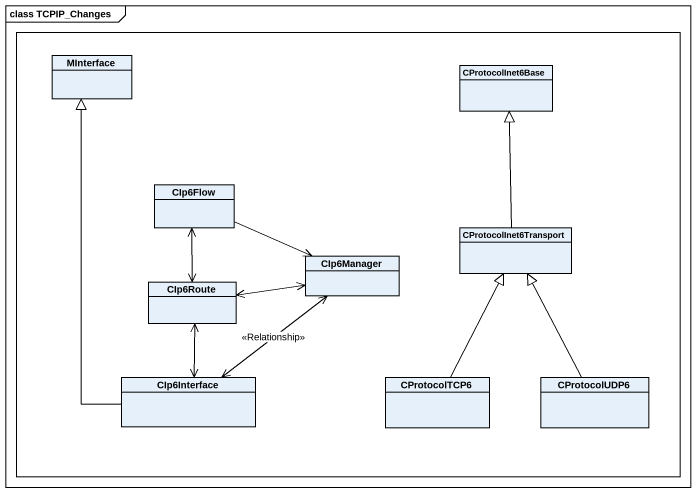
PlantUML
@startuml
mainframe class TCPIP_Changes
hide circle
hide empty members
rectangle " " as rectangle1 {
  class MInterface
  class CProtocolInet6Base
  class CIp6Flow
  class CProtocolInet6Transport
  class CIp6Route
  class CIp6Manager
  class CIp6Interface
  class CProtocolTCP6
  class CProtocolUDP6
}
CIp6Flow -right-> CIp6Manager
CProtocolInet6Transport -up-|> CProtocolInet6Base
CIp6Route <-up-> CIp6Flow
CIp6Route <-right-> CIp6Manager
CIp6Interface -up-|> MInterface
CIp6Interface <-up-> CIp6Route
CIp6Interface <-up-> CIp6Manager : <<Relationship>>
CProtocolTCP6 -up-|> CProtocolInet6Transport
CProtocolUDP6 -up-|> CProtocolInet6Transport
@enduml
